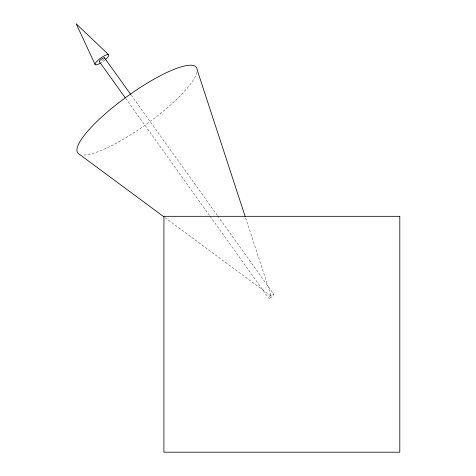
<?xml version="1.0" encoding="UTF-8"?>
<svg xmlns="http://www.w3.org/2000/svg" width="476" height="476" viewBox="0 0 476 476"><rect width="100%" height="100%" fill="white"/><g stroke="black" fill="none" stroke-linecap="round" stroke-linejoin="round"><path stroke-width="0.36" stroke-dasharray="2.38 1.78" d="M165.107 217.71L271.284 296.28L245.432 217.294M131.263 95.212L217.24 215.295M217.669 215.896L273.837 294.346M125.729 98.472L209.547 215.539M209.975 216.146L268.732 298.214M196.945 72.203A73.12 16.892 -35.8 0 1 146.983 123.796A73.12 16.892 -35.8 0 1 82.199 154.974M105.006 59.946A8.389 2.047 -35.6 0 1 100.888 62.868M103.851 59.131A3.219 0.785 -35.6 0 1 100.656 61.398M270.011 297.946A3.219 0.785 -35.6 0 0 273.944 294.519A3.219 0.785 -35.6 0 0 269.904 296.37A3.219 0.785 -35.6 0 0 270.011 297.946"/><path stroke-width="0.71" d="M163.917 216.83L79.212 154.153A73.12 16.892 -35.8 0 1 128.347 95.587A73.12 16.892 -35.8 0 1 197.183 69.901L245.2 216.586M108.576 54.692L76.202 23.8L95.004 64.314M104.476 57.798L130.835 94.605M99.377 61.666L125.301 97.872M100.293 63.213A8.389 2.047 -35.6 0 1 95.849 62.511A8.389 2.047 -35.6 0 1 106.707 54.811A8.389 2.047 -35.6 0 1 105.535 59.494M99.657 61.707A3.219 0.785 -35.6 0 1 101.519 59.06A3.219 0.785 -35.6 0 1 104.512 58.268M399.798 216.324L163.922 216.324L163.922 452.2L399.798 452.2L399.798 216.324"/></g></svg>
